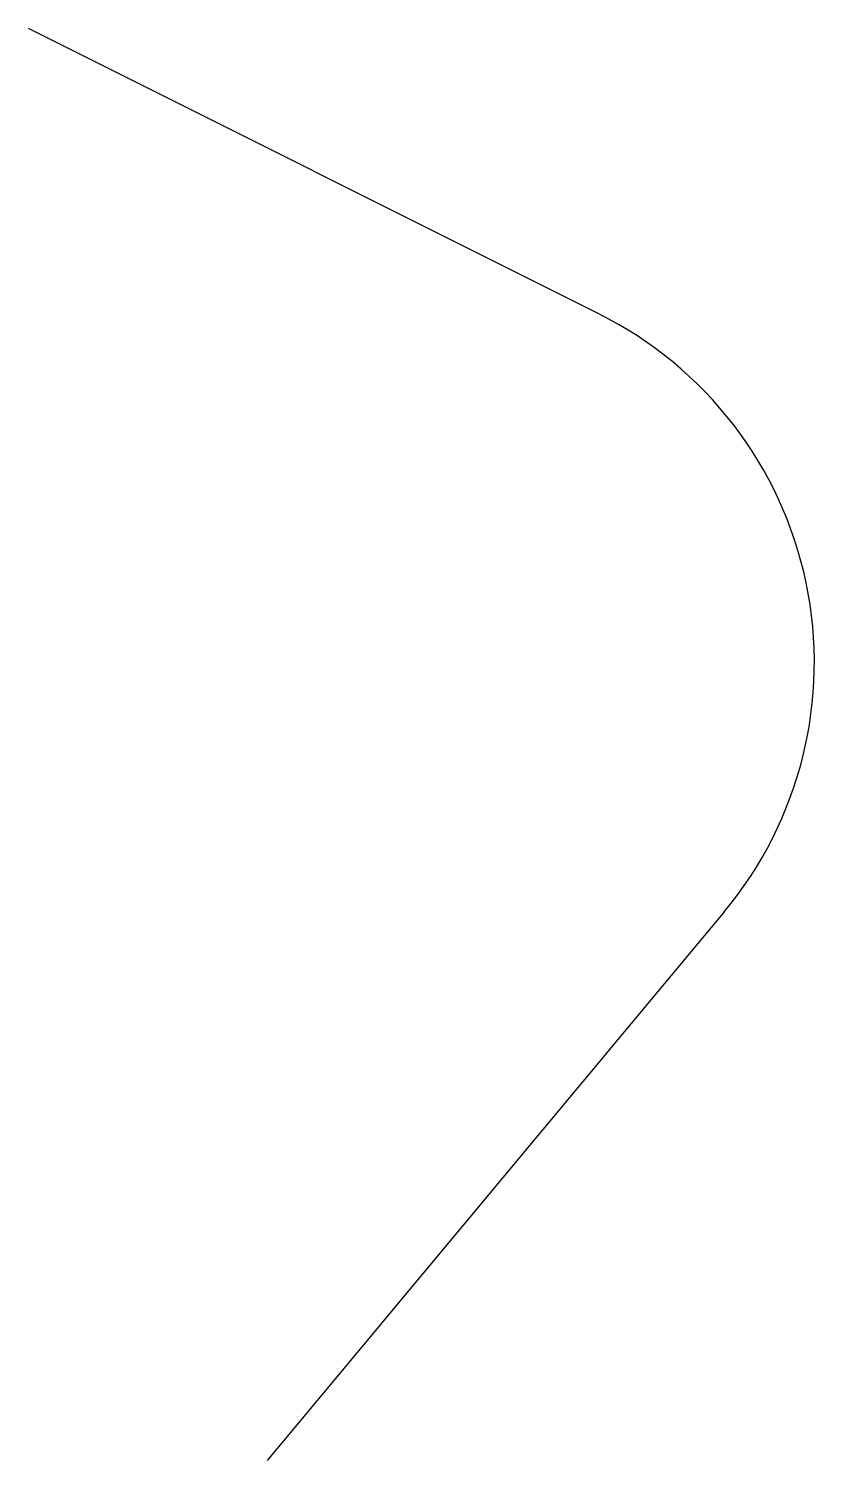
# Model space of a CAD drawing. Units: millimetres at full size, sheet at 1:100. Extents: x -15551 to -5468, y -15735 to 2633.
import ezdxf

# ---------------------------------------------------------------- set-up
doc = ezdxf.new("R2010")
doc.units = ezdxf.units.MM
doc.header["$LTSCALE"] = 100
doc.layers.add('0-0', color=7, linetype='Continuous')

msp = doc.modelspace()

# ---------------------------------------------------------------- linework, layer by layer
at = {"layer": '0-0'}
for p, q in [((-8232.4, -1026.7), (-15551, 2632.7)), ((-6627.3, -8699.7), (-12489.8, -15734.7))]:
    msp.add_line(p, q, dxfattribs=at)
msp.add_arc((-10468.4, -5498.8), 5000, 320.19443, 63.43495, dxfattribs=at)

doc.saveas('drawing.dxf')
